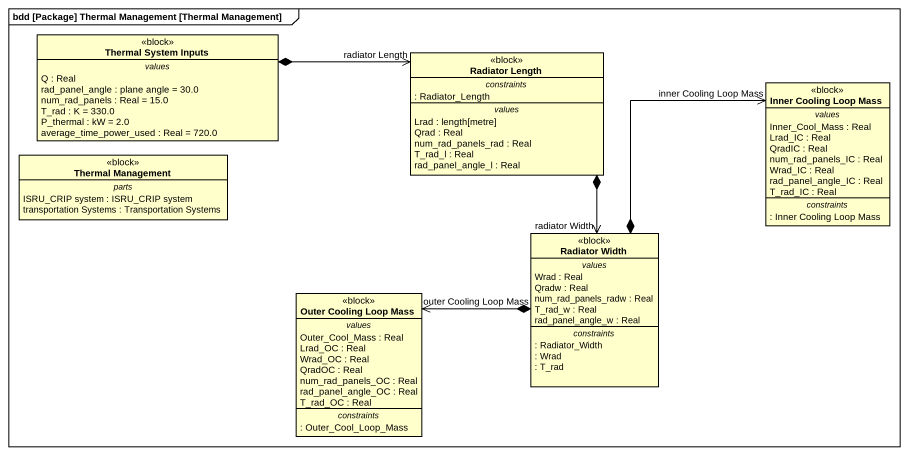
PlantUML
@startuml
mainframe bdd [Package] Thermal Management [Thermal Management]
hide circle
hide empty members
class "Thermal System Inputs" as Thermal_System_Inputs <<block>> {
  -- values --
  Q : Real
  rad_panel_angle : plane angle = 30.0
  num_rad_panels : Real = 15.0
  T_rad : K = 330.0
  P_thermal : kW = 2.0
  average_time_power_used : Real = 720.0
}
class "Radiator Length" as Radiator_Length <<block>> {
  -- constraints --
  : Radiator_Length
  -- values --
  Lrad : length[metre]
  Qrad : Real
  num_rad_panels_rad : Real
  T_rad_l : Real
  rad_panel_angle_l : Real
}
class "Inner Cooling Loop Mass" as Inner_Cooling_Loop_Mass <<block>> {
  -- values --
  Inner_Cool_Mass : Real
  Lrad_IC : Real
  QradIC : Real
  num_rad_panels_IC : Real
  Wrad_IC : Real
  rad_panel_angle_IC : Real
  T_rad_IC : Real
  -- constraints --
  : Inner Cooling Loop Mass
}
class "Thermal Management" as Thermal_Management <<block>> {
  -- parts --
  ISRU_CRIP system : ISRU_CRIP system
  transportation Systems : Transportation Systems
}
class "Radiator Width" as Radiator_Width <<block>> {
  -- values --
  Wrad : Real
  Qradw : Real
  num_rad_panels_radw : Real
  T_rad_w : Real
  rad_panel_angle_w : Real
  -- constraints --
  : Radiator_Width
  : Wrad
  : T_rad
}
class "Outer Cooling Loop Mass" as Outer_Cooling_Loop_Mass <<block>> {
  -- values --
  Outer_Cool_Mass : Real
  Lrad_OC : Real
  Wrad_OC : Real
  QradOC : Real
  num_rad_panels_OC : Real
  rad_panel_angle_OC : Real
  T_rad_OC : Real
  -- constraints --
  : Outer_Cool_Loop_Mass
}
Thermal_System_Inputs *-right-> "radiator Length" Radiator_Length
Radiator_Length *--> "radiator Width" Radiator_Width
Radiator_Width *-up-> "inner Cooling Loop Mass" Inner_Cooling_Loop_Mass
Radiator_Width *-left-> "outer Cooling Loop Mass" Outer_Cooling_Loop_Mass
@enduml
